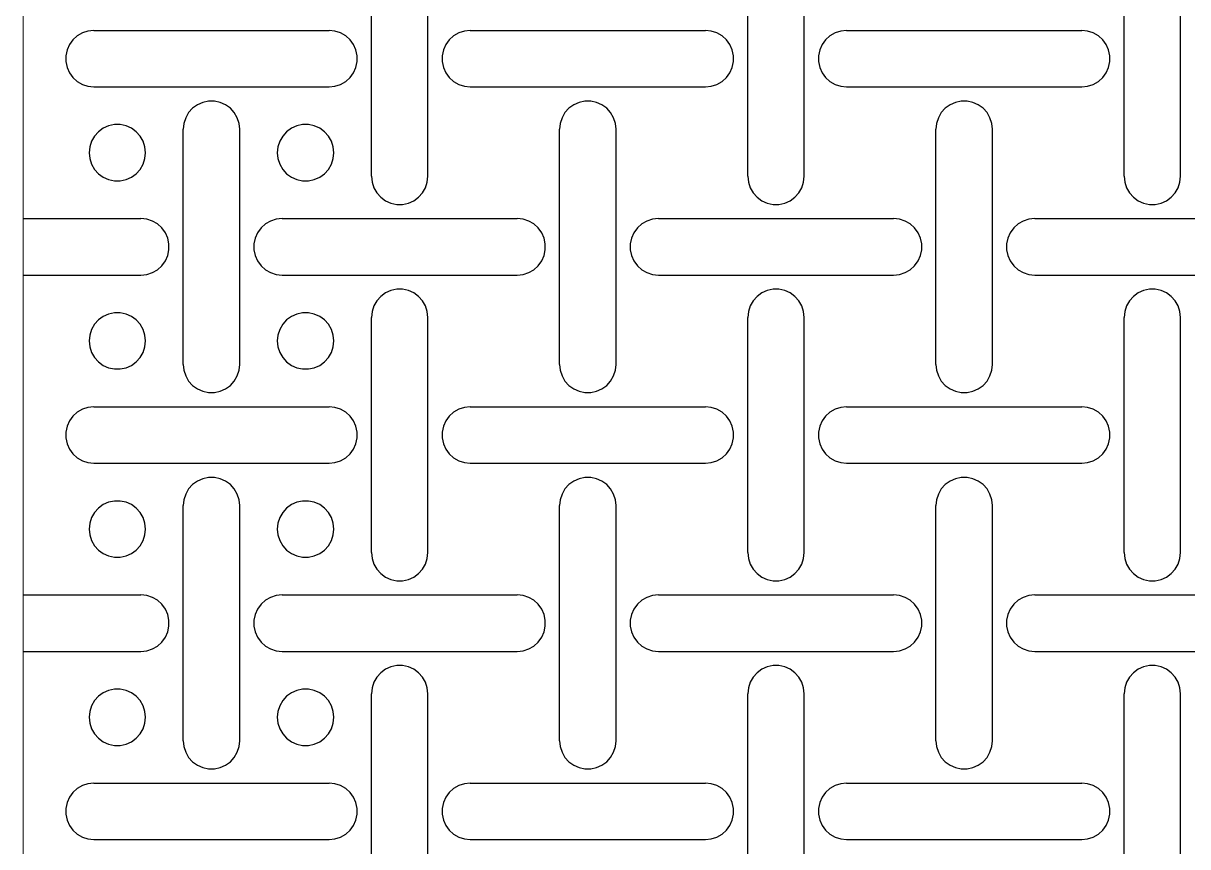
# Model space of a CAD drawing. Header units: metres. Extents: x 0 to 140, y -25 to 325.
# Drawn here: x 0 to 61.9, y 98.1 to 141.9 of the extents above; entities that cross this region are included whole.
import ezdxf

# ---------------------------------------------------------------- set-up
doc = ezdxf.new("R2010")
doc.units = ezdxf.units.M

msp = doc.modelspace()

# ---------------------------------------------------------------- linework, layer by layer
at = {"lineweight": 0}
msp.add_line((0, -25), (0, 325), dxfattribs=at)
for p, q in [((18.5, 133.75), (18.5, 146.25)), ((21.5, 133.75), (21.5, 146.25)), ((38.5, 133.75), (38.5, 146.25)), ((41.5, 133.75), (41.5, 146.25)), ((58.5, 133.75), (58.5, 146.25)), ((61.5, 133.75), (61.5, 146.25)), ((2.868, 141.214), (2.635, 141.004)), ((3.14, 141.37), (2.868, 141.214)), ((3.438, 141.467), (3.14, 141.37)), ((3.75, 141.5), (3.438, 141.467)), ((3.75, 141.5), (16.25, 141.5)), ((16.562, 141.467), (16.25, 141.5)), ((16.86, 141.37), (16.562, 141.467)), ((17.132, 141.214), (16.86, 141.37)), ((17.365, 141.004), (17.132, 141.214)), ((22.868, 141.214), (22.635, 141.004)), ((23.14, 141.37), (22.868, 141.214)), ((23.438, 141.467), (23.14, 141.37)), ((23.75, 141.5), (23.438, 141.467)), ((23.75, 141.5), (36.25, 141.5)), ((36.562, 141.467), (36.25, 141.5)), ((36.86, 141.37), (36.562, 141.467)), ((37.132, 141.214), (36.86, 141.37)), ((37.365, 141.004), (37.132, 141.214)), ((42.868, 141.214), (42.635, 141.004)), ((43.14, 141.37), (42.868, 141.214)), ((43.438, 141.467), (43.14, 141.37)), ((43.75, 141.5), (43.438, 141.467)), ((43.75, 141.5), (56.25, 141.5)), ((56.562, 141.467), (56.25, 141.5)), ((56.86, 141.37), (56.562, 141.467)), ((57.132, 141.214), (56.86, 141.37)), ((57.365, 141.004), (57.132, 141.214)), ((2.451, 140.75), (2.323, 140.464)), ((2.635, 141.004), (2.451, 140.75)), ((17.549, 140.75), (17.365, 141.004)), ((17.677, 140.464), (17.549, 140.75)), ((22.451, 140.75), (22.323, 140.464)), ((22.635, 141.004), (22.451, 140.75)), ((37.549, 140.75), (37.365, 141.004)), ((37.677, 140.464), (37.549, 140.75)), ((42.451, 140.75), (42.323, 140.464)), ((42.635, 141.004), (42.451, 140.75)), ((57.549, 140.75), (57.365, 141.004)), ((57.677, 140.464), (57.549, 140.75)), ((2.323, 140.464), (2.258, 140.157)), ((2.258, 140.157), (2.258, 139.843)), ((17.742, 140.157), (17.677, 140.464)), ((17.742, 139.843), (17.742, 140.157)), ((22.323, 140.464), (22.258, 140.157)), ((22.258, 140.157), (22.258, 139.843)), ((37.742, 140.157), (37.677, 140.464)), ((37.742, 139.843), (37.742, 140.157)), ((42.323, 140.464), (42.258, 140.157)), ((42.258, 140.157), (42.258, 139.843)), ((57.742, 140.157), (57.677, 140.464)), ((57.742, 139.843), (57.742, 140.157)), ((2.258, 139.843), (2.323, 139.536)), ((2.323, 139.536), (2.451, 139.25)), ((2.451, 139.25), (2.635, 138.996)), ((17.365, 138.996), (17.549, 139.25)), ((17.549, 139.25), (17.677, 139.536)), ((17.677, 139.536), (17.742, 139.843)), ((22.258, 139.843), (22.323, 139.536)), ((22.323, 139.536), (22.451, 139.25)), ((22.451, 139.25), (22.635, 138.996)), ((37.365, 138.996), (37.549, 139.25)), ((37.549, 139.25), (37.677, 139.536)), ((37.677, 139.536), (37.742, 139.843)), ((42.258, 139.843), (42.323, 139.536)), ((42.323, 139.536), (42.451, 139.25)), ((42.451, 139.25), (42.635, 138.996)), ((57.365, 138.996), (57.549, 139.25)), ((57.549, 139.25), (57.677, 139.536)), ((57.677, 139.536), (57.742, 139.843)), ((2.635, 138.996), (2.868, 138.786)), ((2.868, 138.786), (3.14, 138.63)), ((3.14, 138.63), (3.438, 138.533)), ((16.562, 138.533), (16.86, 138.63)), ((16.86, 138.63), (17.132, 138.786)), ((17.132, 138.786), (17.365, 138.996)), ((22.635, 138.996), (22.868, 138.786)), ((22.868, 138.786), (23.14, 138.63)), ((23.14, 138.63), (23.438, 138.533)), ((36.562, 138.533), (36.86, 138.63)), ((36.86, 138.63), (37.132, 138.786)), ((37.132, 138.786), (37.365, 138.996)), ((42.635, 138.996), (42.868, 138.786)), ((42.868, 138.786), (43.14, 138.63)), ((43.14, 138.63), (43.438, 138.533)), ((56.562, 138.533), (56.86, 138.63)), ((56.86, 138.63), (57.132, 138.786)), ((57.132, 138.786), (57.365, 138.996)), ((3.438, 138.533), (3.75, 138.5)), ((3.75, 138.5), (16.25, 138.5)), ((16.25, 138.5), (16.562, 138.533)), ((23.438, 138.533), (23.75, 138.5)), ((23.75, 138.5), (36.25, 138.5)), ((36.25, 138.5), (36.562, 138.533)), ((43.438, 138.533), (43.75, 138.5)), ((43.75, 138.5), (56.25, 138.5)), ((56.25, 138.5), (56.562, 138.533)), ((9.25, 137.549), (8.996, 137.365)), ((9.536, 137.677), (9.25, 137.549)), ((9.843, 137.742), (9.536, 137.677)), ((10.157, 137.742), (9.843, 137.742)), ((10.464, 137.677), (10.157, 137.742)), ((10.75, 137.549), (10.464, 137.677)), ((11.004, 137.365), (10.75, 137.549)), ((29.25, 137.549), (28.996, 137.365)), ((29.536, 137.677), (29.25, 137.549)), ((29.843, 137.742), (29.536, 137.677)), ((30.157, 137.742), (29.843, 137.742)), ((30.464, 137.677), (30.157, 137.742)), ((30.75, 137.549), (30.464, 137.677)), ((31.004, 137.365), (30.75, 137.549)), ((49.25, 137.549), (48.996, 137.365)), ((49.536, 137.677), (49.25, 137.549)), ((49.843, 137.742), (49.536, 137.677)), ((50.157, 137.742), (49.843, 137.742)), ((50.464, 137.677), (50.157, 137.742)), ((50.75, 137.549), (50.464, 137.677)), ((51.004, 137.365), (50.75, 137.549)), ((8.63, 136.86), (8.533, 136.562)), ((8.786, 137.132), (8.63, 136.86)), ((8.996, 137.365), (8.786, 137.132)), ((11.214, 137.132), (11.004, 137.365)), ((11.37, 136.86), (11.214, 137.132)), ((11.467, 136.562), (11.37, 136.86)), ((28.63, 136.86), (28.533, 136.562)), ((28.786, 137.132), (28.63, 136.86)), ((28.996, 137.365), (28.786, 137.132)), ((31.214, 137.132), (31.004, 137.365)), ((31.37, 136.86), (31.214, 137.132)), ((31.467, 136.562), (31.37, 136.86)), ((48.63, 136.86), (48.533, 136.562)), ((48.786, 137.132), (48.63, 136.86)), ((48.996, 137.365), (48.786, 137.132)), ((51.214, 137.132), (51.004, 137.365)), ((51.37, 136.86), (51.214, 137.132)), ((51.467, 136.562), (51.37, 136.86)), ((4.25, 136.299), (3.996, 136.115)), ((4.536, 136.427), (4.25, 136.299)), ((4.843, 136.492), (4.536, 136.427)), ((5.157, 136.492), (4.843, 136.492)), ((5.464, 136.427), (5.157, 136.492)), ((5.75, 136.299), (5.464, 136.427)), ((6.004, 136.115), (5.75, 136.299)), ((8.533, 136.562), (8.5, 136.25)), ((8.5, 123.75), (8.5, 136.25)), ((11.5, 136.25), (11.467, 136.562)), ((11.5, 123.75), (11.5, 136.25)), ((14.25, 136.299), (13.996, 136.115)), ((14.536, 136.427), (14.25, 136.299)), ((14.843, 136.492), (14.536, 136.427)), ((15.157, 136.492), (14.843, 136.492)), ((15.464, 136.427), (15.157, 136.492)), ((15.75, 136.299), (15.464, 136.427)), ((16.004, 136.115), (15.75, 136.299)), ((28.533, 136.562), (28.5, 136.25)), ((28.5, 123.75), (28.5, 136.25)), ((31.5, 136.25), (31.467, 136.562)), ((31.5, 123.75), (31.5, 136.25)), ((48.533, 136.562), (48.5, 136.25)), ((48.5, 123.75), (48.5, 136.25)), ((51.5, 136.25), (51.467, 136.562)), ((51.5, 123.75), (51.5, 136.25)), ((3.63, 135.61), (3.533, 135.312)), ((3.786, 135.882), (3.63, 135.61)), ((3.996, 136.115), (3.786, 135.882)), ((6.214, 135.882), (6.004, 136.115)), ((6.37, 135.61), (6.214, 135.882)), ((6.467, 135.312), (6.37, 135.61)), ((13.63, 135.61), (13.533, 135.312)), ((13.786, 135.882), (13.63, 135.61)), ((13.996, 136.115), (13.786, 135.882)), ((16.214, 135.882), (16.004, 136.115)), ((16.37, 135.61), (16.214, 135.882)), ((16.467, 135.312), (16.37, 135.61)), ((3.533, 135.312), (3.5, 135)), ((3.5, 135), (3.533, 134.688)), ((6.5, 135), (6.467, 135.312)), ((6.467, 134.688), (6.5, 135)), ((13.533, 135.312), (13.5, 135)), ((13.5, 135), (13.533, 134.688)), ((16.5, 135), (16.467, 135.312)), ((16.467, 134.688), (16.5, 135)), ((3.533, 134.688), (3.63, 134.39)), ((3.63, 134.39), (3.786, 134.118)), ((6.214, 134.118), (6.37, 134.39)), ((6.37, 134.39), (6.467, 134.688)), ((13.533, 134.688), (13.63, 134.39)), ((13.63, 134.39), (13.786, 134.118)), ((16.214, 134.118), (16.37, 134.39)), ((16.37, 134.39), (16.467, 134.688)), ((3.786, 134.118), (3.996, 133.885)), ((3.996, 133.885), (4.25, 133.701)), ((4.25, 133.701), (4.536, 133.573)), ((5.464, 133.573), (5.75, 133.701)), ((5.75, 133.701), (6.004, 133.885)), ((6.004, 133.885), (6.214, 134.118)), ((13.786, 134.118), (13.996, 133.885)), ((13.996, 133.885), (14.25, 133.701)), ((14.25, 133.701), (14.536, 133.573)), ((15.464, 133.573), (15.75, 133.701)), ((15.75, 133.701), (16.004, 133.885)), ((16.004, 133.885), (16.214, 134.118)), ((18.5, 133.75), (18.533, 133.438)), ((21.467, 133.438), (21.5, 133.75)), ((38.5, 133.75), (38.533, 133.438)), ((41.467, 133.438), (41.5, 133.75)), ((58.5, 133.75), (58.533, 133.438)), ((61.467, 133.438), (61.5, 133.75)), ((4.536, 133.573), (4.843, 133.508)), ((4.843, 133.508), (5.157, 133.508)), ((5.157, 133.508), (5.464, 133.573)), ((14.536, 133.573), (14.843, 133.508)), ((14.843, 133.508), (15.157, 133.508)), ((15.157, 133.508), (15.464, 133.573)), ((18.533, 133.438), (18.63, 133.14)), ((18.63, 133.14), (18.786, 132.868)), ((21.214, 132.868), (21.37, 133.14)), ((21.37, 133.14), (21.467, 133.438)), ((38.533, 133.438), (38.63, 133.14)), ((38.63, 133.14), (38.786, 132.868)), ((41.214, 132.868), (41.37, 133.14)), ((41.37, 133.14), (41.467, 133.438)), ((58.533, 133.438), (58.63, 133.14)), ((58.63, 133.14), (58.786, 132.868)), ((61.214, 132.868), (61.37, 133.14)), ((61.37, 133.14), (61.467, 133.438)), ((18.786, 132.868), (18.996, 132.635)), ((18.996, 132.635), (19.25, 132.451)), ((19.25, 132.451), (19.536, 132.323)), ((20.464, 132.323), (20.75, 132.451)), ((20.75, 132.451), (21.004, 132.635)), ((21.004, 132.635), (21.214, 132.868)), ((38.786, 132.868), (38.996, 132.635)), ((38.996, 132.635), (39.25, 132.451)), ((39.25, 132.451), (39.536, 132.323)), ((40.464, 132.323), (40.75, 132.451)), ((40.75, 132.451), (41.004, 132.635)), ((41.004, 132.635), (41.214, 132.868)), ((58.786, 132.868), (58.996, 132.635)), ((58.996, 132.635), (59.25, 132.451)), ((59.25, 132.451), (59.536, 132.323)), ((60.464, 132.323), (60.75, 132.451)), ((60.75, 132.451), (61.004, 132.635)), ((61.004, 132.635), (61.214, 132.868)), ((19.536, 132.323), (19.843, 132.258)), ((19.843, 132.258), (20.157, 132.258)), ((20.157, 132.258), (20.464, 132.323)), ((39.536, 132.323), (39.843, 132.258)), ((39.843, 132.258), (40.157, 132.258)), ((40.157, 132.258), (40.464, 132.323)), ((59.536, 132.323), (59.843, 132.258)), ((59.843, 132.258), (60.157, 132.258)), ((60.157, 132.258), (60.464, 132.323)), ((0, 131.5), (6.25, 131.5)), ((6.562, 131.467), (6.25, 131.5)), ((6.86, 131.37), (6.562, 131.467)), ((7.132, 131.214), (6.86, 131.37)), ((7.365, 131.004), (7.132, 131.214)), ((12.868, 131.214), (12.635, 131.004)), ((13.14, 131.37), (12.868, 131.214)), ((13.438, 131.467), (13.14, 131.37)), ((13.75, 131.5), (13.438, 131.467)), ((13.75, 131.5), (26.25, 131.5)), ((26.562, 131.467), (26.25, 131.5)), ((26.86, 131.37), (26.562, 131.467)), ((27.132, 131.214), (26.86, 131.37)), ((27.365, 131.004), (27.132, 131.214)), ((32.868, 131.214), (32.635, 131.004)), ((33.14, 131.37), (32.868, 131.214)), ((33.438, 131.467), (33.14, 131.37)), ((33.75, 131.5), (33.438, 131.467)), ((33.75, 131.5), (46.25, 131.5)), ((46.562, 131.467), (46.25, 131.5)), ((46.86, 131.37), (46.562, 131.467)), ((47.132, 131.214), (46.86, 131.37)), ((47.365, 131.004), (47.132, 131.214)), ((52.868, 131.214), (52.635, 131.004)), ((53.14, 131.37), (52.868, 131.214)), ((53.438, 131.467), (53.14, 131.37)), ((53.75, 131.5), (53.438, 131.467)), ((53.75, 131.5), (66.25, 131.5)), ((7.549, 130.75), (7.365, 131.004)), ((7.677, 130.464), (7.549, 130.75)), ((12.451, 130.75), (12.323, 130.464)), ((12.635, 131.004), (12.451, 130.75)), ((27.549, 130.75), (27.365, 131.004)), ((27.677, 130.464), (27.549, 130.75)), ((32.451, 130.75), (32.323, 130.464)), ((32.635, 131.004), (32.451, 130.75)), ((47.549, 130.75), (47.365, 131.004)), ((47.677, 130.464), (47.549, 130.75)), ((52.451, 130.75), (52.323, 130.464)), ((52.635, 131.004), (52.451, 130.75)), ((7.742, 130.157), (7.677, 130.464)), ((7.742, 129.843), (7.742, 130.157)), ((12.323, 130.464), (12.258, 130.157)), ((12.258, 130.157), (12.258, 129.843)), ((27.742, 130.157), (27.677, 130.464)), ((27.742, 129.843), (27.742, 130.157)), ((32.323, 130.464), (32.258, 130.157)), ((32.258, 130.157), (32.258, 129.843)), ((47.742, 130.157), (47.677, 130.464)), ((47.742, 129.843), (47.742, 130.157)), ((52.323, 130.464), (52.258, 130.157)), ((52.258, 130.157), (52.258, 129.843)), ((7.549, 129.25), (7.677, 129.536)), ((7.677, 129.536), (7.742, 129.843)), ((12.258, 129.843), (12.323, 129.536)), ((12.323, 129.536), (12.451, 129.25)), ((27.549, 129.25), (27.677, 129.536)), ((27.677, 129.536), (27.742, 129.843)), ((32.258, 129.843), (32.323, 129.536)), ((32.323, 129.536), (32.451, 129.25)), ((47.549, 129.25), (47.677, 129.536)), ((47.677, 129.536), (47.742, 129.843)), ((52.258, 129.843), (52.323, 129.536)), ((52.323, 129.536), (52.451, 129.25)), ((6.86, 128.63), (7.132, 128.786)), ((7.132, 128.786), (7.365, 128.996)), ((7.365, 128.996), (7.549, 129.25)), ((12.451, 129.25), (12.635, 128.996)), ((12.635, 128.996), (12.868, 128.786)), ((12.868, 128.786), (13.14, 128.63)), ((26.86, 128.63), (27.132, 128.786)), ((27.132, 128.786), (27.365, 128.996)), ((27.365, 128.996), (27.549, 129.25)), ((32.451, 129.25), (32.635, 128.996)), ((32.635, 128.996), (32.868, 128.786)), ((32.868, 128.786), (33.14, 128.63)), ((46.86, 128.63), (47.132, 128.786)), ((47.132, 128.786), (47.365, 128.996)), ((47.365, 128.996), (47.549, 129.25)), ((52.451, 129.25), (52.635, 128.996)), ((52.635, 128.996), (52.868, 128.786)), ((52.868, 128.786), (53.14, 128.63)), ((0, 128.5), (6.25, 128.5)), ((6.25, 128.5), (6.562, 128.533)), ((6.562, 128.533), (6.86, 128.63)), ((13.14, 128.63), (13.438, 128.533)), ((13.438, 128.533), (13.75, 128.5)), ((13.75, 128.5), (26.25, 128.5)), ((26.25, 128.5), (26.562, 128.533)), ((26.562, 128.533), (26.86, 128.63)), ((33.14, 128.63), (33.438, 128.533)), ((33.438, 128.533), (33.75, 128.5)), ((33.75, 128.5), (46.25, 128.5)), ((46.25, 128.5), (46.562, 128.533)), ((46.562, 128.533), (46.86, 128.63)), ((53.14, 128.63), (53.438, 128.533)), ((53.438, 128.533), (53.75, 128.5)), ((53.75, 128.5), (66.25, 128.5)), ((19.25, 127.549), (18.996, 127.365)), ((19.536, 127.677), (19.25, 127.549)), ((19.843, 127.742), (19.536, 127.677)), ((20.157, 127.742), (19.843, 127.742)), ((20.464, 127.677), (20.157, 127.742)), ((20.75, 127.549), (20.464, 127.677)), ((21.004, 127.365), (20.75, 127.549)), ((39.25, 127.549), (38.996, 127.365)), ((39.536, 127.677), (39.25, 127.549)), ((39.843, 127.742), (39.536, 127.677)), ((40.157, 127.742), (39.843, 127.742)), ((40.464, 127.677), (40.157, 127.742)), ((40.75, 127.549), (40.464, 127.677)), ((41.004, 127.365), (40.75, 127.549)), ((59.25, 127.549), (58.996, 127.365)), ((59.536, 127.677), (59.25, 127.549)), ((59.843, 127.742), (59.536, 127.677)), ((60.157, 127.742), (59.843, 127.742)), ((60.464, 127.677), (60.157, 127.742)), ((60.75, 127.549), (60.464, 127.677)), ((61.004, 127.365), (60.75, 127.549)), ((18.63, 126.86), (18.533, 126.562)), ((18.786, 127.132), (18.63, 126.86)), ((18.996, 127.365), (18.786, 127.132)), ((21.214, 127.132), (21.004, 127.365)), ((21.37, 126.86), (21.214, 127.132)), ((21.467, 126.562), (21.37, 126.86)), ((38.63, 126.86), (38.533, 126.562)), ((38.786, 127.132), (38.63, 126.86)), ((38.996, 127.365), (38.786, 127.132)), ((41.214, 127.132), (41.004, 127.365)), ((41.37, 126.86), (41.214, 127.132)), ((41.467, 126.562), (41.37, 126.86)), ((58.63, 126.86), (58.533, 126.562)), ((58.786, 127.132), (58.63, 126.86)), ((58.996, 127.365), (58.786, 127.132)), ((61.214, 127.132), (61.004, 127.365)), ((61.37, 126.86), (61.214, 127.132)), ((61.467, 126.562), (61.37, 126.86)), ((4.25, 126.299), (3.996, 126.115)), ((4.536, 126.427), (4.25, 126.299)), ((4.843, 126.492), (4.536, 126.427)), ((5.157, 126.492), (4.843, 126.492)), ((5.464, 126.427), (5.157, 126.492)), ((5.75, 126.299), (5.464, 126.427)), ((6.004, 126.115), (5.75, 126.299)), ((14.25, 126.299), (13.996, 126.115)), ((14.536, 126.427), (14.25, 126.299)), ((14.843, 126.492), (14.536, 126.427)), ((15.157, 126.492), (14.843, 126.492)), ((15.464, 126.427), (15.157, 126.492)), ((15.75, 126.299), (15.464, 126.427)), ((16.004, 126.115), (15.75, 126.299)), ((18.533, 126.562), (18.5, 126.25)), ((18.5, 113.75), (18.5, 126.25)), ((21.5, 126.25), (21.467, 126.562)), ((21.5, 113.75), (21.5, 126.25)), ((38.533, 126.562), (38.5, 126.25)), ((38.5, 113.75), (38.5, 126.25)), ((41.5, 126.25), (41.467, 126.562)), ((41.5, 113.75), (41.5, 126.25)), ((58.533, 126.562), (58.5, 126.25)), ((58.5, 113.75), (58.5, 126.25)), ((61.5, 126.25), (61.467, 126.562)), ((61.5, 113.75), (61.5, 126.25)), ((3.786, 125.882), (3.63, 125.61)), ((3.996, 126.115), (3.786, 125.882)), ((6.214, 125.882), (6.004, 126.115)), ((6.37, 125.61), (6.214, 125.882)), ((13.786, 125.882), (13.63, 125.61)), ((13.996, 126.115), (13.786, 125.882)), ((16.214, 125.882), (16.004, 126.115)), ((16.37, 125.61), (16.214, 125.882)), ((3.533, 125.312), (3.5, 125)), ((3.5, 125), (3.533, 124.688)), ((3.63, 125.61), (3.533, 125.312)), ((6.467, 125.312), (6.37, 125.61)), ((6.5, 125), (6.467, 125.312)), ((6.467, 124.688), (6.5, 125)), ((13.533, 125.312), (13.5, 125)), ((13.5, 125), (13.533, 124.688)), ((13.63, 125.61), (13.533, 125.312)), ((16.467, 125.312), (16.37, 125.61)), ((16.5, 125), (16.467, 125.312)), ((16.467, 124.688), (16.5, 125)), ((3.533, 124.688), (3.63, 124.39)), ((3.63, 124.39), (3.786, 124.118)), ((6.214, 124.118), (6.37, 124.39)), ((6.37, 124.39), (6.467, 124.688)), ((13.533, 124.688), (13.63, 124.39)), ((13.63, 124.39), (13.786, 124.118)), ((16.214, 124.118), (16.37, 124.39)), ((16.37, 124.39), (16.467, 124.688)), ((3.786, 124.118), (3.996, 123.885)), ((3.996, 123.885), (4.25, 123.701)), ((5.75, 123.701), (6.004, 123.885)), ((6.004, 123.885), (6.214, 124.118)), ((13.786, 124.118), (13.996, 123.885)), ((13.996, 123.885), (14.25, 123.701)), ((15.75, 123.701), (16.004, 123.885)), ((16.004, 123.885), (16.214, 124.118)), ((4.25, 123.701), (4.536, 123.573)), ((4.536, 123.573), (4.843, 123.508)), ((4.843, 123.508), (5.157, 123.508)), ((5.157, 123.508), (5.464, 123.573)), ((5.464, 123.573), (5.75, 123.701)), ((8.5, 123.75), (8.533, 123.438)), ((8.533, 123.438), (8.63, 123.14)), ((8.63, 123.14), (8.786, 122.868)), ((11.214, 122.868), (11.37, 123.14)), ((11.37, 123.14), (11.467, 123.438)), ((11.467, 123.438), (11.5, 123.75)), ((14.25, 123.701), (14.536, 123.573)), ((14.536, 123.573), (14.843, 123.508)), ((14.843, 123.508), (15.157, 123.508)), ((15.157, 123.508), (15.464, 123.573)), ((15.464, 123.573), (15.75, 123.701)), ((28.5, 123.75), (28.533, 123.438)), ((28.533, 123.438), (28.63, 123.14)), ((28.63, 123.14), (28.786, 122.868)), ((31.214, 122.868), (31.37, 123.14)), ((31.37, 123.14), (31.467, 123.438)), ((31.467, 123.438), (31.5, 123.75)), ((48.5, 123.75), (48.533, 123.438)), ((48.533, 123.438), (48.63, 123.14)), ((48.63, 123.14), (48.786, 122.868)), ((51.214, 122.868), (51.37, 123.14)), ((51.37, 123.14), (51.467, 123.438)), ((51.467, 123.438), (51.5, 123.75)), ((8.786, 122.868), (8.996, 122.635)), ((8.996, 122.635), (9.25, 122.451)), ((10.75, 122.451), (11.004, 122.635)), ((11.004, 122.635), (11.214, 122.868)), ((28.786, 122.868), (28.996, 122.635)), ((28.996, 122.635), (29.25, 122.451)), ((30.75, 122.451), (31.004, 122.635)), ((31.004, 122.635), (31.214, 122.868)), ((48.786, 122.868), (48.996, 122.635)), ((48.996, 122.635), (49.25, 122.451)), ((50.75, 122.451), (51.004, 122.635)), ((51.004, 122.635), (51.214, 122.868)), ((9.25, 122.451), (9.536, 122.323)), ((9.536, 122.323), (9.843, 122.258)), ((9.843, 122.258), (10.157, 122.258)), ((10.157, 122.258), (10.464, 122.323)), ((10.464, 122.323), (10.75, 122.451)), ((29.25, 122.451), (29.536, 122.323)), ((29.536, 122.323), (29.843, 122.258)), ((29.843, 122.258), (30.157, 122.258)), ((30.157, 122.258), (30.464, 122.323)), ((30.464, 122.323), (30.75, 122.451)), ((49.25, 122.451), (49.536, 122.323)), ((49.536, 122.323), (49.843, 122.258)), ((49.843, 122.258), (50.157, 122.258)), ((50.157, 122.258), (50.464, 122.323)), ((50.464, 122.323), (50.75, 122.451)), ((3.14, 121.37), (2.868, 121.214)), ((3.438, 121.467), (3.14, 121.37)), ((3.75, 121.5), (3.438, 121.467)), ((3.75, 121.5), (16.25, 121.5)), ((16.562, 121.467), (16.25, 121.5)), ((16.86, 121.37), (16.562, 121.467)), ((17.132, 121.214), (16.86, 121.37)), ((23.14, 121.37), (22.868, 121.214)), ((23.438, 121.467), (23.14, 121.37)), ((23.75, 121.5), (23.438, 121.467)), ((23.75, 121.5), (36.25, 121.5)), ((36.562, 121.467), (36.25, 121.5)), ((36.86, 121.37), (36.562, 121.467)), ((37.132, 121.214), (36.86, 121.37)), ((43.14, 121.37), (42.868, 121.214)), ((43.438, 121.467), (43.14, 121.37)), ((43.75, 121.5), (43.438, 121.467)), ((43.75, 121.5), (56.25, 121.5)), ((56.562, 121.467), (56.25, 121.5)), ((56.86, 121.37), (56.562, 121.467)), ((57.132, 121.214), (56.86, 121.37)), ((2.451, 120.75), (2.323, 120.464)), ((2.635, 121.004), (2.451, 120.75)), ((2.868, 121.214), (2.635, 121.004)), ((17.365, 121.004), (17.132, 121.214)), ((17.549, 120.75), (17.365, 121.004)), ((17.677, 120.464), (17.549, 120.75)), ((22.451, 120.75), (22.323, 120.464)), ((22.635, 121.004), (22.451, 120.75)), ((22.868, 121.214), (22.635, 121.004)), ((37.365, 121.004), (37.132, 121.214)), ((37.549, 120.75), (37.365, 121.004)), ((37.677, 120.464), (37.549, 120.75)), ((42.451, 120.75), (42.323, 120.464)), ((42.635, 121.004), (42.451, 120.75)), ((42.868, 121.214), (42.635, 121.004)), ((57.365, 121.004), (57.132, 121.214)), ((57.549, 120.75), (57.365, 121.004)), ((57.677, 120.464), (57.549, 120.75)), ((2.323, 120.464), (2.258, 120.157)), ((2.258, 120.157), (2.258, 119.843)), ((17.742, 120.157), (17.677, 120.464)), ((17.742, 119.843), (17.742, 120.157)), ((22.323, 120.464), (22.258, 120.157)), ((22.258, 120.157), (22.258, 119.843)), ((37.742, 120.157), (37.677, 120.464)), ((37.742, 119.843), (37.742, 120.157)), ((42.323, 120.464), (42.258, 120.157)), ((42.258, 120.157), (42.258, 119.843)), ((57.742, 120.157), (57.677, 120.464)), ((57.742, 119.843), (57.742, 120.157)), ((2.258, 119.843), (2.323, 119.536)), ((2.323, 119.536), (2.451, 119.25)), ((17.549, 119.25), (17.677, 119.536)), ((17.677, 119.536), (17.742, 119.843)), ((22.258, 119.843), (22.323, 119.536)), ((22.323, 119.536), (22.451, 119.25)), ((37.549, 119.25), (37.677, 119.536)), ((37.677, 119.536), (37.742, 119.843)), ((42.258, 119.843), (42.323, 119.536)), ((42.323, 119.536), (42.451, 119.25)), ((57.549, 119.25), (57.677, 119.536)), ((57.677, 119.536), (57.742, 119.843)), ((2.451, 119.25), (2.635, 118.996)), ((2.635, 118.996), (2.868, 118.786)), ((17.132, 118.786), (17.365, 118.996)), ((17.365, 118.996), (17.549, 119.25)), ((22.451, 119.25), (22.635, 118.996)), ((22.635, 118.996), (22.868, 118.786)), ((37.132, 118.786), (37.365, 118.996)), ((37.365, 118.996), (37.549, 119.25)), ((42.451, 119.25), (42.635, 118.996)), ((42.635, 118.996), (42.868, 118.786)), ((57.132, 118.786), (57.365, 118.996)), ((57.365, 118.996), (57.549, 119.25)), ((2.868, 118.786), (3.14, 118.63)), ((3.14, 118.63), (3.438, 118.533)), ((3.438, 118.533), (3.75, 118.5)), ((3.75, 118.5), (16.25, 118.5)), ((16.25, 118.5), (16.562, 118.533)), ((16.562, 118.533), (16.86, 118.63)), ((16.86, 118.63), (17.132, 118.786)), ((22.868, 118.786), (23.14, 118.63)), ((23.14, 118.63), (23.438, 118.533)), ((23.438, 118.533), (23.75, 118.5)), ((23.75, 118.5), (36.25, 118.5)), ((36.25, 118.5), (36.562, 118.533)), ((36.562, 118.533), (36.86, 118.63)), ((36.86, 118.63), (37.132, 118.786)), ((42.868, 118.786), (43.14, 118.63)), ((43.14, 118.63), (43.438, 118.533)), ((43.438, 118.533), (43.75, 118.5)), ((43.75, 118.5), (56.25, 118.5)), ((56.25, 118.5), (56.562, 118.533)), ((56.562, 118.533), (56.86, 118.63)), ((56.86, 118.63), (57.132, 118.786)), ((9.536, 117.677), (9.25, 117.549)), ((9.843, 117.742), (9.536, 117.677)), ((10.157, 117.742), (9.843, 117.742)), ((10.464, 117.677), (10.157, 117.742)), ((10.75, 117.549), (10.464, 117.677)), ((29.536, 117.677), (29.25, 117.549)), ((29.843, 117.742), (29.536, 117.677)), ((30.157, 117.742), (29.843, 117.742)), ((30.464, 117.677), (30.157, 117.742)), ((30.75, 117.549), (30.464, 117.677)), ((49.536, 117.677), (49.25, 117.549)), ((49.843, 117.742), (49.536, 117.677)), ((50.157, 117.742), (49.843, 117.742)), ((50.464, 117.677), (50.157, 117.742)), ((50.75, 117.549), (50.464, 117.677)), ((8.786, 117.132), (8.63, 116.86)), ((8.996, 117.365), (8.786, 117.132)), ((9.25, 117.549), (8.996, 117.365)), ((11.004, 117.365), (10.75, 117.549)), ((11.214, 117.132), (11.004, 117.365)), ((11.37, 116.86), (11.214, 117.132)), ((28.786, 117.132), (28.63, 116.86)), ((28.996, 117.365), (28.786, 117.132)), ((29.25, 117.549), (28.996, 117.365)), ((31.004, 117.365), (30.75, 117.549)), ((31.214, 117.132), (31.004, 117.365)), ((31.37, 116.86), (31.214, 117.132)), ((48.786, 117.132), (48.63, 116.86)), ((48.996, 117.365), (48.786, 117.132)), ((49.25, 117.549), (48.996, 117.365)), ((51.004, 117.365), (50.75, 117.549)), ((51.214, 117.132), (51.004, 117.365)), ((51.37, 116.86), (51.214, 117.132)), ((4.536, 116.427), (4.25, 116.299)), ((4.843, 116.492), (4.536, 116.427)), ((5.157, 116.492), (4.843, 116.492)), ((5.464, 116.427), (5.157, 116.492)), ((5.75, 116.299), (5.464, 116.427)), ((8.533, 116.562), (8.5, 116.25)), ((8.63, 116.86), (8.533, 116.562)), ((11.467, 116.562), (11.37, 116.86)), ((11.5, 116.25), (11.467, 116.562)), ((14.536, 116.427), (14.25, 116.299)), ((14.843, 116.492), (14.536, 116.427)), ((15.157, 116.492), (14.843, 116.492)), ((15.464, 116.427), (15.157, 116.492)), ((15.75, 116.299), (15.464, 116.427)), ((28.533, 116.562), (28.5, 116.25)), ((28.63, 116.86), (28.533, 116.562)), ((31.467, 116.562), (31.37, 116.86)), ((31.5, 116.25), (31.467, 116.562)), ((48.533, 116.562), (48.5, 116.25)), ((48.63, 116.86), (48.533, 116.562)), ((51.467, 116.562), (51.37, 116.86)), ((51.5, 116.25), (51.467, 116.562)), ((3.786, 115.882), (3.63, 115.61)), ((3.996, 116.115), (3.786, 115.882)), ((4.25, 116.299), (3.996, 116.115)), ((6.004, 116.115), (5.75, 116.299)), ((6.214, 115.882), (6.004, 116.115)), ((6.37, 115.61), (6.214, 115.882)), ((8.5, 103.75), (8.5, 116.25)), ((11.5, 103.75), (11.5, 116.25)), ((13.786, 115.882), (13.63, 115.61)), ((13.996, 116.115), (13.786, 115.882)), ((14.25, 116.299), (13.996, 116.115)), ((16.004, 116.115), (15.75, 116.299)), ((16.214, 115.882), (16.004, 116.115)), ((16.37, 115.61), (16.214, 115.882)), ((28.5, 103.75), (28.5, 116.25)), ((31.5, 103.75), (31.5, 116.25)), ((48.5, 103.75), (48.5, 116.25)), ((51.5, 103.75), (51.5, 116.25)), ((3.533, 115.312), (3.5, 115)), ((3.63, 115.61), (3.533, 115.312)), ((6.467, 115.312), (6.37, 115.61)), ((6.5, 115), (6.467, 115.312)), ((13.533, 115.312), (13.5, 115)), ((13.63, 115.61), (13.533, 115.312)), ((16.467, 115.312), (16.37, 115.61)), ((16.5, 115), (16.467, 115.312)), ((3.5, 115), (3.533, 114.688)), ((3.533, 114.688), (3.63, 114.39)), ((6.37, 114.39), (6.467, 114.688)), ((6.467, 114.688), (6.5, 115)), ((13.5, 115), (13.533, 114.688)), ((13.533, 114.688), (13.63, 114.39)), ((16.37, 114.39), (16.467, 114.688)), ((16.467, 114.688), (16.5, 115)), ((3.63, 114.39), (3.786, 114.118)), ((3.786, 114.118), (3.996, 113.885)), ((3.996, 113.885), (4.25, 113.701)), ((5.75, 113.701), (6.004, 113.885)), ((6.004, 113.885), (6.214, 114.118)), ((6.214, 114.118), (6.37, 114.39)), ((13.63, 114.39), (13.786, 114.118)), ((13.786, 114.118), (13.996, 113.885)), ((13.996, 113.885), (14.25, 113.701)), ((15.75, 113.701), (16.004, 113.885)), ((16.004, 113.885), (16.214, 114.118)), ((16.214, 114.118), (16.37, 114.39)), ((4.25, 113.701), (4.536, 113.573)), ((4.536, 113.573), (4.843, 113.508)), ((4.843, 113.508), (5.157, 113.508)), ((5.157, 113.508), (5.464, 113.573)), ((5.464, 113.573), (5.75, 113.701)), ((14.25, 113.701), (14.536, 113.573)), ((14.536, 113.573), (14.843, 113.508)), ((14.843, 113.508), (15.157, 113.508)), ((15.157, 113.508), (15.464, 113.573)), ((15.464, 113.573), (15.75, 113.701)), ((18.5, 113.75), (18.533, 113.438)), ((18.533, 113.438), (18.63, 113.14)), ((21.37, 113.14), (21.467, 113.438)), ((21.467, 113.438), (21.5, 113.75)), ((38.5, 113.75), (38.533, 113.438)), ((38.533, 113.438), (38.63, 113.14)), ((41.37, 113.14), (41.467, 113.438)), ((41.467, 113.438), (41.5, 113.75)), ((58.5, 113.75), (58.533, 113.438)), ((58.533, 113.438), (58.63, 113.14)), ((61.37, 113.14), (61.467, 113.438)), ((61.467, 113.438), (61.5, 113.75)), ((18.63, 113.14), (18.786, 112.868)), ((18.786, 112.868), (18.996, 112.635)), ((18.996, 112.635), (19.25, 112.451)), ((20.75, 112.451), (21.004, 112.635)), ((21.004, 112.635), (21.214, 112.868)), ((21.214, 112.868), (21.37, 113.14)), ((38.63, 113.14), (38.786, 112.868)), ((38.786, 112.868), (38.996, 112.635)), ((38.996, 112.635), (39.25, 112.451)), ((40.75, 112.451), (41.004, 112.635)), ((41.004, 112.635), (41.214, 112.868)), ((41.214, 112.868), (41.37, 113.14)), ((58.63, 113.14), (58.786, 112.868)), ((58.786, 112.868), (58.996, 112.635)), ((58.996, 112.635), (59.25, 112.451)), ((60.75, 112.451), (61.004, 112.635)), ((61.004, 112.635), (61.214, 112.868)), ((61.214, 112.868), (61.37, 113.14)), ((19.25, 112.451), (19.536, 112.323)), ((19.536, 112.323), (19.843, 112.258)), ((19.843, 112.258), (20.157, 112.258)), ((20.157, 112.258), (20.464, 112.323)), ((20.464, 112.323), (20.75, 112.451)), ((39.25, 112.451), (39.536, 112.323)), ((39.536, 112.323), (39.843, 112.258)), ((39.843, 112.258), (40.157, 112.258)), ((40.157, 112.258), (40.464, 112.323)), ((40.464, 112.323), (40.75, 112.451)), ((59.25, 112.451), (59.536, 112.323)), ((59.536, 112.323), (59.843, 112.258)), ((59.843, 112.258), (60.157, 112.258)), ((60.157, 112.258), (60.464, 112.323)), ((60.464, 112.323), (60.75, 112.451)), ((0, 111.5), (6.25, 111.5)), ((6.562, 111.467), (6.25, 111.5)), ((6.86, 111.37), (6.562, 111.467)), ((13.438, 111.467), (13.14, 111.37)), ((13.75, 111.5), (13.438, 111.467)), ((13.75, 111.5), (26.25, 111.5)), ((26.562, 111.467), (26.25, 111.5)), ((26.86, 111.37), (26.562, 111.467)), ((33.438, 111.467), (33.14, 111.37)), ((33.75, 111.5), (33.438, 111.467)), ((33.75, 111.5), (46.25, 111.5)), ((46.562, 111.467), (46.25, 111.5)), ((46.86, 111.37), (46.562, 111.467)), ((53.438, 111.467), (53.14, 111.37)), ((53.75, 111.5), (53.438, 111.467)), ((53.75, 111.5), (66.25, 111.5)), ((7.132, 111.214), (6.86, 111.37)), ((7.365, 111.004), (7.132, 111.214)), ((7.549, 110.75), (7.365, 111.004)), ((12.635, 111.004), (12.451, 110.75)), ((12.868, 111.214), (12.635, 111.004)), ((13.14, 111.37), (12.868, 111.214)), ((27.132, 111.214), (26.86, 111.37)), ((27.365, 111.004), (27.132, 111.214)), ((27.549, 110.75), (27.365, 111.004)), ((32.635, 111.004), (32.451, 110.75)), ((32.868, 111.214), (32.635, 111.004)), ((33.14, 111.37), (32.868, 111.214)), ((47.132, 111.214), (46.86, 111.37)), ((47.365, 111.004), (47.132, 111.214)), ((47.549, 110.75), (47.365, 111.004)), ((52.635, 111.004), (52.451, 110.75)), ((52.868, 111.214), (52.635, 111.004)), ((53.14, 111.37), (52.868, 111.214)), ((7.677, 110.464), (7.549, 110.75)), ((7.742, 110.157), (7.677, 110.464)), ((7.742, 109.843), (7.742, 110.157)), ((12.323, 110.464), (12.258, 110.157)), ((12.258, 110.157), (12.258, 109.843)), ((12.451, 110.75), (12.323, 110.464)), ((27.677, 110.464), (27.549, 110.75)), ((27.742, 110.157), (27.677, 110.464)), ((27.742, 109.843), (27.742, 110.157)), ((32.323, 110.464), (32.258, 110.157)), ((32.258, 110.157), (32.258, 109.843)), ((32.451, 110.75), (32.323, 110.464)), ((47.677, 110.464), (47.549, 110.75)), ((47.742, 110.157), (47.677, 110.464)), ((47.742, 109.843), (47.742, 110.157)), ((52.323, 110.464), (52.258, 110.157)), ((52.258, 110.157), (52.258, 109.843)), ((52.451, 110.75), (52.323, 110.464)), ((7.549, 109.25), (7.677, 109.536)), ((7.677, 109.536), (7.742, 109.843)), ((12.258, 109.843), (12.323, 109.536)), ((12.323, 109.536), (12.451, 109.25)), ((27.549, 109.25), (27.677, 109.536)), ((27.677, 109.536), (27.742, 109.843)), ((32.258, 109.843), (32.323, 109.536)), ((32.323, 109.536), (32.451, 109.25)), ((47.549, 109.25), (47.677, 109.536)), ((47.677, 109.536), (47.742, 109.843)), ((52.258, 109.843), (52.323, 109.536)), ((52.323, 109.536), (52.451, 109.25)), ((7.132, 108.786), (7.365, 108.996)), ((7.365, 108.996), (7.549, 109.25)), ((12.451, 109.25), (12.635, 108.996)), ((12.635, 108.996), (12.868, 108.786)), ((27.132, 108.786), (27.365, 108.996)), ((27.365, 108.996), (27.549, 109.25)), ((32.451, 109.25), (32.635, 108.996)), ((32.635, 108.996), (32.868, 108.786)), ((47.132, 108.786), (47.365, 108.996)), ((47.365, 108.996), (47.549, 109.25)), ((52.451, 109.25), (52.635, 108.996)), ((52.635, 108.996), (52.868, 108.786)), ((0, 108.5), (6.25, 108.5)), ((6.25, 108.5), (6.562, 108.533)), ((6.562, 108.533), (6.86, 108.63)), ((6.86, 108.63), (7.132, 108.786)), ((12.868, 108.786), (13.14, 108.63)), ((13.14, 108.63), (13.438, 108.533)), ((13.438, 108.533), (13.75, 108.5)), ((13.75, 108.5), (26.25, 108.5)), ((26.25, 108.5), (26.562, 108.533)), ((26.562, 108.533), (26.86, 108.63)), ((26.86, 108.63), (27.132, 108.786)), ((32.868, 108.786), (33.14, 108.63)), ((33.14, 108.63), (33.438, 108.533)), ((33.438, 108.533), (33.75, 108.5)), ((33.75, 108.5), (46.25, 108.5)), ((46.25, 108.5), (46.562, 108.533)), ((46.562, 108.533), (46.86, 108.63)), ((46.86, 108.63), (47.132, 108.786)), ((52.868, 108.786), (53.14, 108.63)), ((53.14, 108.63), (53.438, 108.533)), ((53.438, 108.533), (53.75, 108.5)), ((53.75, 108.5), (66.25, 108.5)), ((19.536, 107.677), (19.25, 107.549)), ((19.843, 107.742), (19.536, 107.677)), ((20.157, 107.742), (19.843, 107.742)), ((20.464, 107.677), (20.157, 107.742)), ((20.75, 107.549), (20.464, 107.677)), ((39.536, 107.677), (39.25, 107.549)), ((39.843, 107.742), (39.536, 107.677)), ((40.157, 107.742), (39.843, 107.742)), ((40.464, 107.677), (40.157, 107.742)), ((40.75, 107.549), (40.464, 107.677)), ((59.536, 107.677), (59.25, 107.549)), ((59.843, 107.742), (59.536, 107.677)), ((60.157, 107.742), (59.843, 107.742)), ((60.464, 107.677), (60.157, 107.742)), ((60.75, 107.549), (60.464, 107.677)), ((18.786, 107.132), (18.63, 106.86)), ((18.996, 107.365), (18.786, 107.132)), ((19.25, 107.549), (18.996, 107.365)), ((21.004, 107.365), (20.75, 107.549)), ((21.214, 107.132), (21.004, 107.365)), ((21.37, 106.86), (21.214, 107.132)), ((38.786, 107.132), (38.63, 106.86)), ((38.996, 107.365), (38.786, 107.132)), ((39.25, 107.549), (38.996, 107.365)), ((41.004, 107.365), (40.75, 107.549)), ((41.214, 107.132), (41.004, 107.365)), ((41.37, 106.86), (41.214, 107.132)), ((58.786, 107.132), (58.63, 106.86)), ((58.996, 107.365), (58.786, 107.132)), ((59.25, 107.549), (58.996, 107.365)), ((61.004, 107.365), (60.75, 107.549)), ((61.214, 107.132), (61.004, 107.365)), ((61.37, 106.86), (61.214, 107.132)), ((4.843, 106.492), (4.536, 106.427)), ((5.157, 106.492), (4.843, 106.492)), ((5.464, 106.427), (5.157, 106.492)), ((14.843, 106.492), (14.536, 106.427)), ((15.157, 106.492), (14.843, 106.492)), ((15.464, 106.427), (15.157, 106.492)), ((18.533, 106.562), (18.5, 106.25)), ((18.63, 106.86), (18.533, 106.562)), ((21.467, 106.562), (21.37, 106.86)), ((21.5, 106.25), (21.467, 106.562)), ((38.533, 106.562), (38.5, 106.25)), ((38.63, 106.86), (38.533, 106.562)), ((41.467, 106.562), (41.37, 106.86)), ((41.5, 106.25), (41.467, 106.562)), ((58.533, 106.562), (58.5, 106.25)), ((58.63, 106.86), (58.533, 106.562)), ((61.467, 106.562), (61.37, 106.86)), ((61.5, 106.25), (61.467, 106.562)), ((3.786, 105.882), (3.63, 105.61)), ((3.996, 106.115), (3.786, 105.882)), ((4.25, 106.299), (3.996, 106.115)), ((4.536, 106.427), (4.25, 106.299)), ((5.75, 106.299), (5.464, 106.427)), ((6.004, 106.115), (5.75, 106.299)), ((6.214, 105.882), (6.004, 106.115)), ((6.37, 105.61), (6.214, 105.882)), ((13.786, 105.882), (13.63, 105.61)), ((13.996, 106.115), (13.786, 105.882)), ((14.25, 106.299), (13.996, 106.115)), ((14.536, 106.427), (14.25, 106.299)), ((15.75, 106.299), (15.464, 106.427)), ((16.004, 106.115), (15.75, 106.299)), ((16.214, 105.882), (16.004, 106.115)), ((16.37, 105.61), (16.214, 105.882)), ((18.5, 93.75), (18.5, 106.25)), ((21.5, 93.75), (21.5, 106.25)), ((38.5, 93.75), (38.5, 106.25)), ((41.5, 93.75), (41.5, 106.25)), ((58.5, 93.75), (58.5, 106.25)), ((61.5, 93.75), (61.5, 106.25)), ((3.533, 105.312), (3.5, 105)), ((3.63, 105.61), (3.533, 105.312)), ((6.467, 105.312), (6.37, 105.61)), ((6.5, 105), (6.467, 105.312)), ((13.533, 105.312), (13.5, 105)), ((13.63, 105.61), (13.533, 105.312)), ((16.467, 105.312), (16.37, 105.61)), ((16.5, 105), (16.467, 105.312)), ((3.5, 105), (3.533, 104.688)), ((3.533, 104.688), (3.63, 104.39)), ((6.37, 104.39), (6.467, 104.688)), ((6.467, 104.688), (6.5, 105)), ((13.5, 105), (13.533, 104.688)), ((13.533, 104.688), (13.63, 104.39)), ((16.37, 104.39), (16.467, 104.688)), ((16.467, 104.688), (16.5, 105)), ((3.63, 104.39), (3.786, 104.118)), ((3.786, 104.118), (3.996, 103.885)), ((6.004, 103.885), (6.214, 104.118)), ((6.214, 104.118), (6.37, 104.39)), ((13.63, 104.39), (13.786, 104.118)), ((13.786, 104.118), (13.996, 103.885)), ((16.004, 103.885), (16.214, 104.118)), ((16.214, 104.118), (16.37, 104.39)), ((3.996, 103.885), (4.25, 103.701)), ((4.25, 103.701), (4.536, 103.573)), ((4.536, 103.573), (4.843, 103.508)), ((4.843, 103.508), (5.157, 103.508)), ((5.157, 103.508), (5.464, 103.573)), ((5.464, 103.573), (5.75, 103.701)), ((5.75, 103.701), (6.004, 103.885)), ((8.5, 103.75), (8.533, 103.438)), ((8.533, 103.438), (8.63, 103.14)), ((11.37, 103.14), (11.467, 103.438)), ((11.467, 103.438), (11.5, 103.75)), ((13.996, 103.885), (14.25, 103.701)), ((14.25, 103.701), (14.536, 103.573)), ((14.536, 103.573), (14.843, 103.508)), ((14.843, 103.508), (15.157, 103.508)), ((15.157, 103.508), (15.464, 103.573)), ((15.464, 103.573), (15.75, 103.701)), ((15.75, 103.701), (16.004, 103.885)), ((28.5, 103.75), (28.533, 103.438)), ((28.533, 103.438), (28.63, 103.14)), ((31.37, 103.14), (31.467, 103.438)), ((31.467, 103.438), (31.5, 103.75)), ((48.5, 103.75), (48.533, 103.438)), ((48.533, 103.438), (48.63, 103.14)), ((51.37, 103.14), (51.467, 103.438)), ((51.467, 103.438), (51.5, 103.75)), ((8.63, 103.14), (8.786, 102.868)), ((8.786, 102.868), (8.996, 102.635)), ((11.004, 102.635), (11.214, 102.868)), ((11.214, 102.868), (11.37, 103.14)), ((28.63, 103.14), (28.786, 102.868)), ((28.786, 102.868), (28.996, 102.635)), ((31.004, 102.635), (31.214, 102.868)), ((31.214, 102.868), (31.37, 103.14)), ((48.63, 103.14), (48.786, 102.868)), ((48.786, 102.868), (48.996, 102.635)), ((51.004, 102.635), (51.214, 102.868)), ((51.214, 102.868), (51.37, 103.14)), ((8.996, 102.635), (9.25, 102.451)), ((9.25, 102.451), (9.536, 102.323)), ((9.536, 102.323), (9.843, 102.258)), ((9.843, 102.258), (10.157, 102.258)), ((10.157, 102.258), (10.464, 102.323)), ((10.464, 102.323), (10.75, 102.451)), ((10.75, 102.451), (11.004, 102.635)), ((28.996, 102.635), (29.25, 102.451)), ((29.25, 102.451), (29.536, 102.323)), ((29.536, 102.323), (29.843, 102.258)), ((29.843, 102.258), (30.157, 102.258)), ((30.157, 102.258), (30.464, 102.323)), ((30.464, 102.323), (30.75, 102.451)), ((30.75, 102.451), (31.004, 102.635)), ((48.996, 102.635), (49.25, 102.451)), ((49.25, 102.451), (49.536, 102.323)), ((49.536, 102.323), (49.843, 102.258)), ((49.843, 102.258), (50.157, 102.258)), ((50.157, 102.258), (50.464, 102.323)), ((50.464, 102.323), (50.75, 102.451)), ((50.75, 102.451), (51.004, 102.635)), ((3.75, 101.5), (3.438, 101.467)), ((3.75, 101.5), (16.25, 101.5)), ((16.562, 101.467), (16.25, 101.5)), ((23.75, 101.5), (23.438, 101.467)), ((23.75, 101.5), (36.25, 101.5)), ((36.562, 101.467), (36.25, 101.5)), ((43.75, 101.5), (43.438, 101.467)), ((43.75, 101.5), (56.25, 101.5)), ((56.562, 101.467), (56.25, 101.5)), ((2.635, 101.004), (2.451, 100.75)), ((2.868, 101.214), (2.635, 101.004)), ((3.14, 101.37), (2.868, 101.214)), ((3.438, 101.467), (3.14, 101.37)), ((16.86, 101.37), (16.562, 101.467)), ((17.132, 101.214), (16.86, 101.37)), ((17.365, 101.004), (17.132, 101.214)), ((17.549, 100.75), (17.365, 101.004)), ((22.635, 101.004), (22.451, 100.75)), ((22.868, 101.214), (22.635, 101.004)), ((23.14, 101.37), (22.868, 101.214)), ((23.438, 101.467), (23.14, 101.37)), ((36.86, 101.37), (36.562, 101.467)), ((37.132, 101.214), (36.86, 101.37)), ((37.365, 101.004), (37.132, 101.214)), ((37.549, 100.75), (37.365, 101.004)), ((42.635, 101.004), (42.451, 100.75)), ((42.868, 101.214), (42.635, 101.004)), ((43.14, 101.37), (42.868, 101.214)), ((43.438, 101.467), (43.14, 101.37)), ((56.86, 101.37), (56.562, 101.467)), ((57.132, 101.214), (56.86, 101.37)), ((57.365, 101.004), (57.132, 101.214)), ((57.549, 100.75), (57.365, 101.004)), ((2.323, 100.464), (2.258, 100.157)), ((2.451, 100.75), (2.323, 100.464)), ((17.677, 100.464), (17.549, 100.75)), ((17.742, 100.157), (17.677, 100.464)), ((22.323, 100.464), (22.258, 100.157)), ((22.451, 100.75), (22.323, 100.464)), ((37.677, 100.464), (37.549, 100.75)), ((37.742, 100.157), (37.677, 100.464)), ((42.323, 100.464), (42.258, 100.157)), ((42.451, 100.75), (42.323, 100.464)), ((57.677, 100.464), (57.549, 100.75)), ((57.742, 100.157), (57.677, 100.464)), ((2.258, 100.157), (2.258, 99.843)), ((2.258, 99.843), (2.323, 99.536)), ((17.677, 99.536), (17.742, 99.843)), ((17.742, 99.843), (17.742, 100.157)), ((22.258, 100.157), (22.258, 99.843)), ((22.258, 99.843), (22.323, 99.536)), ((37.677, 99.536), (37.742, 99.843)), ((37.742, 99.843), (37.742, 100.157)), ((42.258, 100.157), (42.258, 99.843)), ((42.258, 99.843), (42.323, 99.536)), ((57.677, 99.536), (57.742, 99.843)), ((57.742, 99.843), (57.742, 100.157)), ((2.323, 99.536), (2.451, 99.25)), ((2.451, 99.25), (2.635, 98.996)), ((17.365, 98.996), (17.549, 99.25)), ((17.549, 99.25), (17.677, 99.536)), ((22.323, 99.536), (22.451, 99.25)), ((22.451, 99.25), (22.635, 98.996)), ((37.365, 98.996), (37.549, 99.25)), ((37.549, 99.25), (37.677, 99.536)), ((42.323, 99.536), (42.451, 99.25)), ((42.451, 99.25), (42.635, 98.996)), ((57.365, 98.996), (57.549, 99.25)), ((57.549, 99.25), (57.677, 99.536)), ((2.635, 98.996), (2.868, 98.786)), ((2.868, 98.786), (3.14, 98.63)), ((3.14, 98.63), (3.438, 98.533)), ((3.438, 98.533), (3.75, 98.5)), ((3.75, 98.5), (16.25, 98.5)), ((16.25, 98.5), (16.562, 98.533)), ((16.562, 98.533), (16.86, 98.63)), ((16.86, 98.63), (17.132, 98.786)), ((17.132, 98.786), (17.365, 98.996)), ((22.635, 98.996), (22.868, 98.786)), ((22.868, 98.786), (23.14, 98.63)), ((23.14, 98.63), (23.438, 98.533)), ((23.438, 98.533), (23.75, 98.5)), ((23.75, 98.5), (36.25, 98.5)), ((36.25, 98.5), (36.562, 98.533)), ((36.562, 98.533), (36.86, 98.63)), ((36.86, 98.63), (37.132, 98.786)), ((37.132, 98.786), (37.365, 98.996)), ((42.635, 98.996), (42.868, 98.786)), ((42.868, 98.786), (43.14, 98.63)), ((43.14, 98.63), (43.438, 98.533)), ((43.438, 98.533), (43.75, 98.5)), ((43.75, 98.5), (56.25, 98.5)), ((56.25, 98.5), (56.562, 98.533)), ((56.562, 98.533), (56.86, 98.63)), ((56.86, 98.63), (57.132, 98.786)), ((57.132, 98.786), (57.365, 98.996))]:
    msp.add_line(p, q)

doc.saveas('drawing.dxf')
